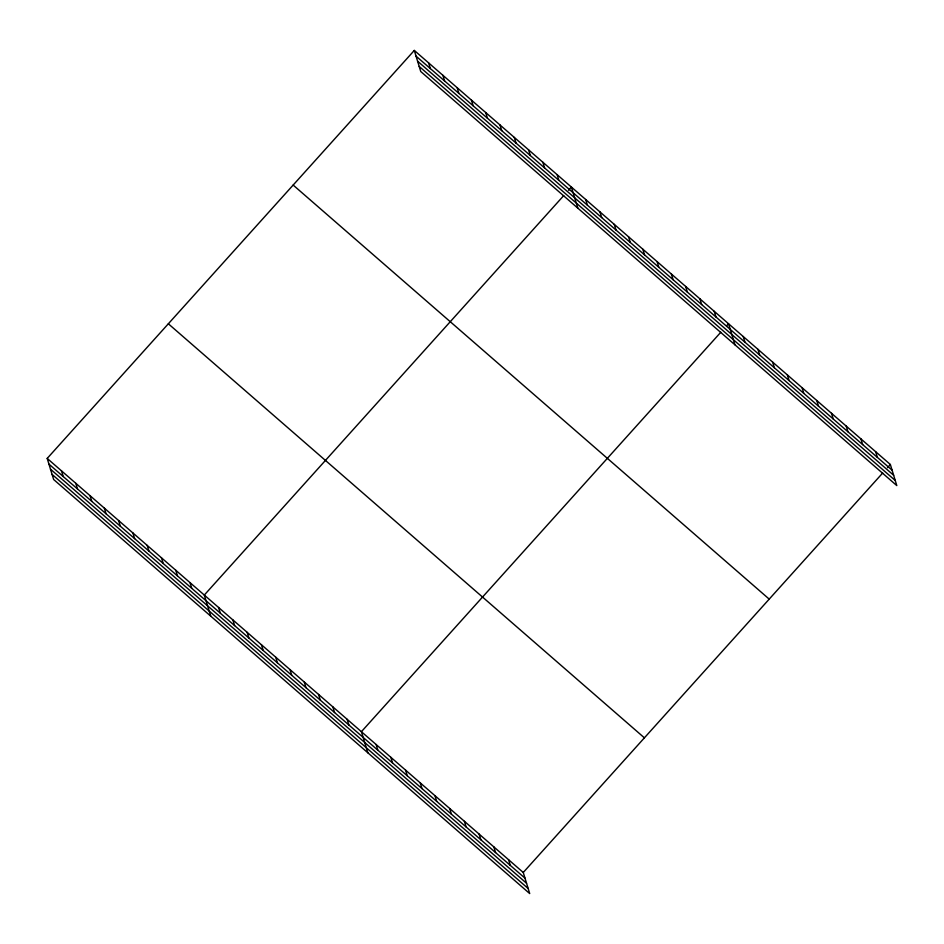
<?xml version="1.0" encoding="UTF-8"?>
<svg xmlns="http://www.w3.org/2000/svg" width="944" height="944" viewBox="0 0 944 944"><rect width="100%" height="100%" fill="white"/><g stroke="black" fill="none" stroke-linecap="round" stroke-linejoin="round"><path stroke-width="1.42" d="M47.2 458.418L523.259 872.48L529.702 893.567L53.643 479.505L47.2 458.418L414.298 50.433L890.357 464.495L896.8 485.582L420.741 71.52L414.298 50.433M563.71 195.62L204.293 595.062L210.748 616.149M568.512 190.275L571.391 187.065L577.846 208.164M720.803 332.253L361.399 731.694L367.841 752.793M726.573 325.845L728.497 323.709L734.939 344.796M523.259 872.48L882.664 473.038M887.466 467.693L890.357 464.495M416.033 56.121L892.092 470.183M417.59 61.195L893.649 475.257M419.195 66.434L895.242 480.496M293.159 185.071L769.207 599.121M168.339 323.78L644.398 737.842M48.935 464.106L524.994 878.168M50.492 469.192L526.551 883.254M52.097 474.431L528.144 888.493M875.643 451.692L877.377 457.38M860.928 438.889L862.663 444.577M846.213 426.098L847.948 431.786M831.499 413.295L833.233 418.983M816.784 400.504L818.519 406.191M802.07 387.701L803.804 393.388M787.355 374.898L789.09 380.585M772.64 362.107L774.375 367.794M757.926 349.304L759.66 354.991M743.211 336.512L744.946 342.2M714.207 311.284L715.953 316.972M699.929 298.87L701.663 304.558M685.651 286.445L687.385 292.133M671.361 274.02L673.107 279.707M657.083 261.606L658.829 267.294M642.805 249.181L644.54 254.868M628.527 236.755L630.262 242.443M614.237 224.33L615.984 230.017M599.959 211.916L601.694 217.604M585.681 199.491L587.416 205.178M557.113 174.652L558.848 180.339M542.835 162.226L544.57 167.914M528.546 149.801L530.292 155.489M514.268 137.387L516.002 143.075M499.99 124.962L501.724 130.65M485.7 112.537L487.446 118.224M471.422 100.123L473.168 105.799M457.144 87.698L458.878 93.385M442.866 75.272L444.6 80.96M428.576 62.847L430.322 68.534M508.545 859.677L510.279 865.365M493.83 846.886L495.565 852.574M479.115 834.083L480.85 839.771M464.401 821.292L466.135 826.979M449.686 808.489L451.421 814.176M434.972 795.686L436.706 801.373M420.257 782.895L421.992 788.582M405.542 770.092L407.277 775.779M390.828 757.3L392.562 762.988M376.113 744.497L377.848 750.185M347.109 719.281L348.855 724.968M332.831 706.855L334.577 712.543M318.553 694.43L320.287 700.118M304.275 682.016L306.009 687.704M289.985 669.591L291.731 675.279M275.707 657.166L277.442 662.853M261.429 644.752L263.164 650.44M247.139 632.327L248.886 638.014M232.861 619.901L234.596 625.589M218.583 607.476L220.318 613.163M190.015 582.637L191.75 588.324M175.737 570.211L177.472 575.899M161.448 557.798L163.194 563.485M147.17 545.372L148.916 551.06M132.892 532.947L134.626 538.635M118.614 520.533L120.348 526.221M104.324 508.108L106.07 513.796M90.046 495.683L91.78 501.37M75.768 483.269L77.502 488.957M61.478 470.844L63.224 476.531"/></g></svg>
